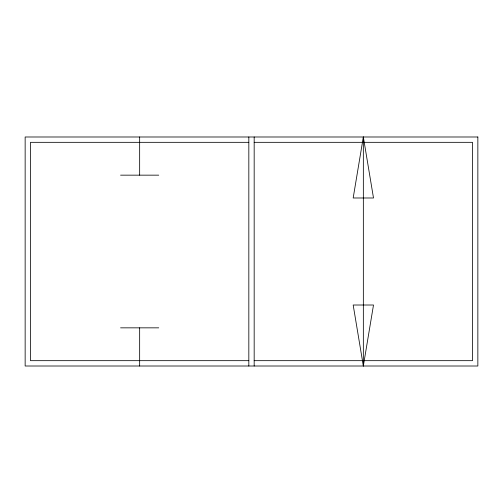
<?xml version="1.0" encoding="UTF-8"?>
<svg xmlns="http://www.w3.org/2000/svg" width="503" height="503" viewBox="0 0 503 503"><rect width="100%" height="100%" fill="white"/><g stroke="black" fill="none" stroke-linecap="round" stroke-linejoin="round"><path stroke-width="0.75" d="M363.342 136.992L353.175 197.987L373.503 197.987L363.342 136.992L363.342 366.008L373.503 305.013L353.175 305.013L363.342 366.008M248.828 142.33L30.494 142.33L30.494 360.67L248.828 360.67M254.172 142.33L472.506 142.33L472.506 360.67L254.172 360.67M120.575 175.157L158.747 175.157M120.575 327.843L158.747 327.843M254.172 136.992L254.172 366.008M248.828 136.992L248.828 366.008M139.658 136.992L139.658 175.157M139.658 327.843L139.658 366.008M477.85 136.992L25.15 136.992L25.15 366.008L477.85 366.008L477.85 136.992"/></g></svg>
